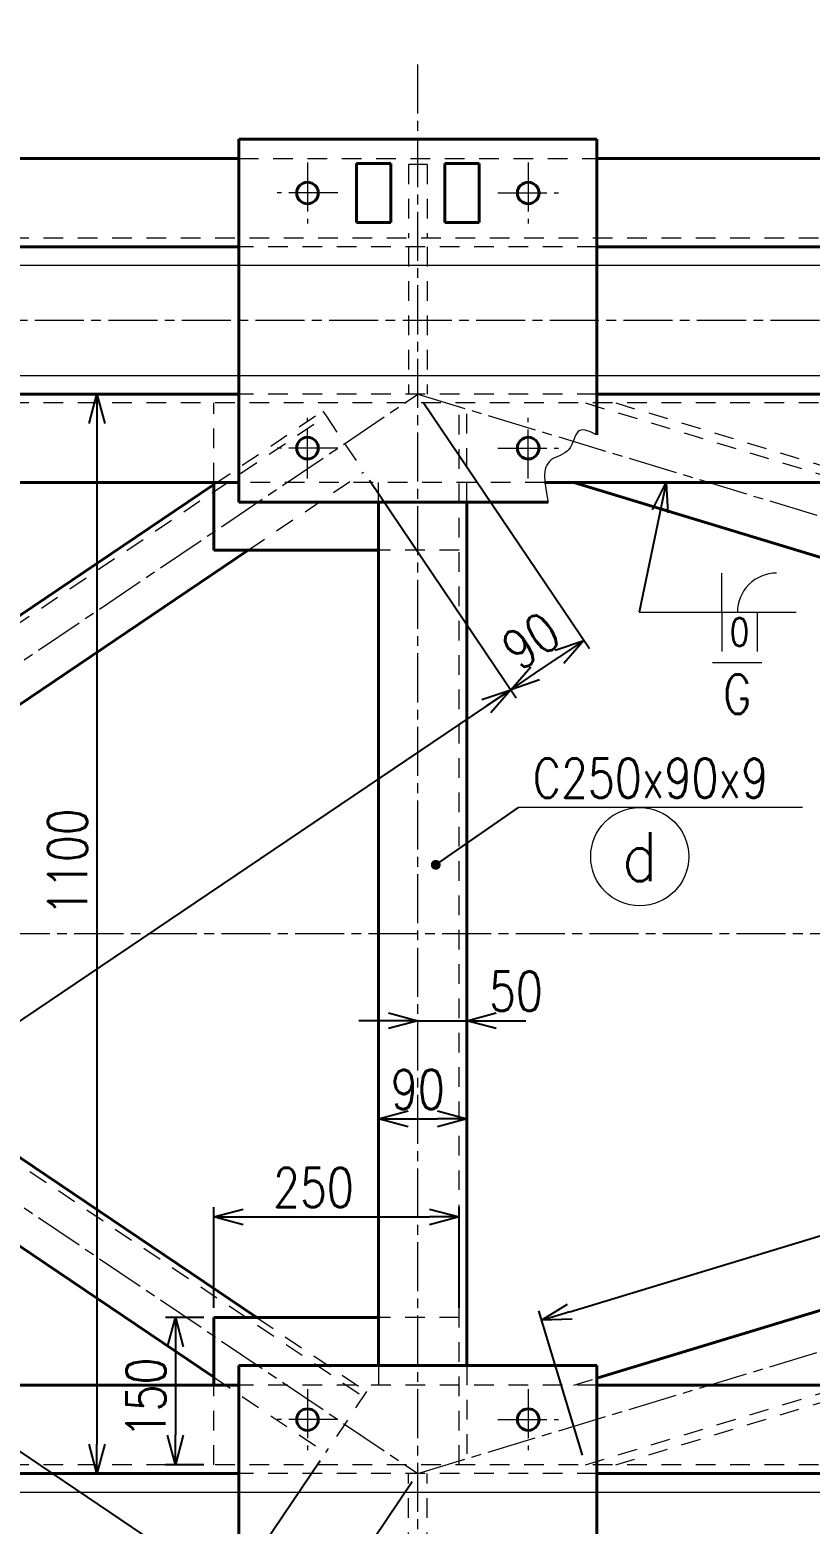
# Model space of a CAD drawing. Header units: millimetres. Extents: x 0 to 8410, y 0 to 5940.
# Drawn here: x 3870 to 4665, y 3056 to 4579 of the extents above; entities that cross this region are included whole.
import ezdxf
from ezdxf.enums import TextEntityAlignment as Align

# ---------------------------------------------------------------- set-up
doc = ezdxf.new("R2010")
doc.units = ezdxf.units.MM
doc.header["$LTSCALE"] = 10
doc.linetypes.add('GEN7A', pattern=[7.5, 5, -0.75, 1, -0.75])
doc.linetypes.add('HIDDEN2', pattern=[3.5, 2, -1.5])
doc.layers.get('0').update_dxf_attribs({"lineweight": 20})
doc.layers.get('DEFPOINTS').update_dxf_attribs({"color": 253})
for name, color, linetype, lineweight in [('2', 5, 'Continuous', 40), ('3A', 6, 'HIDDEN2', 20), ('4', 3, 'Continuous', 13), ('5', 3, 'Continuous', 13), ('6', 7, 'Continuous', 50), ('7A', 4, 'GEN7A', 13), ('8', 1, 'Continuous', 13)]:
    doc.layers.add(name, color=color, linetype=linetype, lineweight=lineweight)
doc.styles.get("Standard").update_dxf_attribs({"font": 'romans.shx', "width": 0.8, "bigfont": 'extfont2.shx'})
doc.dimstyles.new('GEN-ISO$0', dxfattribs={"dimscale": 10, "dimtxt": 4, "dimasz": 3, "dimexe": 1, "dimexo": 1, "dimgap": 1, "dimtad": 3, "dimrnd": 0.01, "dimdsep": 46, "dimtxsty": 'Standard', "dimblk": 'OPEN30', "dimcen": 0, "dimclrt": 7, "dimazin": 2, "dimtp": 0.1, "dimtm": 0.1, "dimtfac": 0.6, "dimtmove": 2, "dimatfit": 3, "dimldrblk": 'OPEN30', "dimfxl": 1, "dimarcsym": 0})
doc.dimstyles.new('GEN-ISO$7', dxfattribs={"dimscale": 10, "dimtxt": 4, "dimasz": 3, "dimexe": 1, "dimexo": 1, "dimgap": 1, "dimtad": 3, "dimrnd": 0.01, "dimdsep": 46, "dimtxsty": 'Standard', "dimblk": 'OPEN30', "dimcen": 0, "dimclrt": 7, "dimazin": 2, "dimtp": 0.1, "dimtm": 0.1, "dimtfac": 0.6, "dimtmove": 2, "dimatfit": 3, "dimldrblk": 'OPEN30', "dimfxl": 1, "dimarcsym": 0})

# ---------------------------------------------------------------- blocks, each defined once
blk = doc.blocks.new('_Open30')
at = {"color": 0, "linetype": 'ByBlock', "lineweight": -2}
for p, q in [((-1, 0.268), (0, 0)), ((0, 0), (-1, -0.268)), ((0, 0), (-1, 0))]:
    blk.add_line(p, q, dxfattribs=at)
blk = doc.blocks.new('_DotBlank')
at = {"color": 0, "linetype": 'ByBlock', "lineweight": -2}
blk.add_line((-0.5, 0), (-1, 0), dxfattribs=at)
blk.add_circle((0, 0), 0.5, dxfattribs=at)
blk = doc.blocks.new('*D26')
at = {"layer": '5', "color": 0, "lineweight": -2, "transparency": 16777216}
for p, q in [((3858, 4557.7), (3858, 4707.5)), ((5488, 4515.7), (5488, 4707.5)), ((3888, 4697.5), (5458, 4697.5))]:
    blk.add_line(p, q, dxfattribs=at)
at = {"layer": 'DEFPOINTS', "color": 0, "transparency": 16777216}
for p in [(5488, 4697.5), (3858, 4547.7), (5488, 4505.7)]:
    blk.add_point(p, dxfattribs=at)
at = {"layer": '5', "color": 0, "lineweight": -2, "transparency": 16777216, "xscale": 30, "yscale": 30, "zscale": 30, "rotation": 180}
blk.add_blockref('_Open30', (3858, 4697.5), dxfattribs=at)
at = {"layer": '5', "color": 0, "lineweight": -2, "transparency": 16777216, "xscale": 30, "yscale": 30, "zscale": 30}
blk.add_blockref('_DotBlank', (5488, 4697.5), dxfattribs=at)
blk = doc.blocks.new('*D67')
at = {"layer": '5', "color": 0, "lineweight": -2, "transparency": 16777216}
for p, q in [((3043, 4557.7), (3043, 4707.5)), ((5488, 4515.7), (5488, 4707.5)), ((3073, 4697.5), (5458, 4697.5))]:
    blk.add_line(p, q, dxfattribs=at)
at = {"layer": 'DEFPOINTS', "color": 0, "transparency": 16777216}
for p in [(5488, 4697.5), (3043, 4547.7), (5488, 4505.7)]:
    blk.add_point(p, dxfattribs=at)
at = {"layer": '5', "color": 0, "lineweight": -2, "transparency": 16777216, "xscale": 30, "yscale": 30, "zscale": 30, "rotation": 180}
blk.add_blockref('_Open30', (3043, 4697.5), dxfattribs=at)
at = {"layer": '5', "color": 0, "lineweight": -2, "transparency": 16777216, "xscale": 30, "yscale": 30, "zscale": 30}
blk.add_blockref('_DotBlank', (5488, 4697.5), dxfattribs=at)
blk = doc.blocks.new('*D68')
at = {"layer": '5', "color": 0, "lineweight": -2, "transparency": 16777216}
for p, q in [((2228, 4557.7), (2228, 4707.5)), ((5488, 4515.7), (5488, 4707.5)), ((2258, 4697.5), (5458, 4697.5))]:
    blk.add_line(p, q, dxfattribs=at)
at = {"layer": 'DEFPOINTS', "color": 0, "transparency": 16777216}
for p in [(5488, 4697.5), (2228, 4547.7), (5488, 4505.7)]:
    blk.add_point(p, dxfattribs=at)
at = {"layer": '5', "color": 0, "lineweight": -2, "transparency": 16777216, "xscale": 30, "yscale": 30, "zscale": 30, "rotation": 180}
blk.add_blockref('_Open30', (2228, 4697.5), dxfattribs=at)
at = {"layer": '5', "color": 0, "lineweight": -2, "transparency": 16777216, "xscale": 30, "yscale": 30, "zscale": 30}
blk.add_blockref('_DotBlank', (5488, 4697.5), dxfattribs=at)
blk = doc.blocks.new('*D69')
at = {"layer": '5', "color": 0, "lineweight": -2, "transparency": 16777216}
for p, q in [((1413, 4515.7), (1413, 4707.5)), ((5488, 4515.7), (5488, 4707.5)), ((1443, 4697.5), (5458, 4697.5))]:
    blk.add_line(p, q, dxfattribs=at)
at = {"layer": 'DEFPOINTS', "color": 0, "transparency": 16777216}
for p in [(5488, 4697.5), (1413, 4505.7), (5488, 4505.7)]:
    blk.add_point(p, dxfattribs=at)
at = {"layer": '5', "color": 0, "lineweight": -2, "transparency": 16777216, "xscale": 30, "yscale": 30, "zscale": 30, "rotation": 180}
blk.add_blockref('_Open30', (1413, 4697.5), dxfattribs=at)
at = {"layer": '5', "color": 0, "lineweight": -2, "transparency": 16777216, "xscale": 30, "yscale": 30, "zscale": 30}
blk.add_blockref('_DotBlank', (5488, 4697.5), dxfattribs=at)
blk = doc.blocks.new('*D71')
at = {"layer": '5', "color": 0, "lineweight": -2, "transparency": 16777216}
for p, q in [((963, 4457.9), (963, 4977.5)), ((993, 4967.5), (5948, 4967.5)), ((5978, 4457.9), (5978, 4977.5))]:
    blk.add_line(p, q, dxfattribs=at)
at = {"layer": 'DEFPOINTS', "color": 0, "transparency": 16777216}
for p in [(5978, 4967.5), (963, 4447.9), (5978, 4447.9)]:
    blk.add_point(p, dxfattribs=at)
at = {"layer": '5', "color": 0, "lineweight": -2, "transparency": 16777216, "xscale": 30, "yscale": 30, "zscale": 30, "rotation": 180}
blk.add_blockref('_Open30', (963, 4967.5), dxfattribs=at)
at = {"layer": '5', "color": 0, "lineweight": -2, "transparency": 16777216, "xscale": 30, "yscale": 30, "zscale": 30}
blk.add_blockref('_Open30', (5978, 4967.5), dxfattribs=at)
at = {"layer": '5', "color": 7, "transparency": 16777216, "insert": (3470.5, 4997.5), "char_height": 40, "attachment_point": 5}
blk.add_mtext('5015', dxfattribs=at)
blk = doc.blocks.new('*D73')
at = {"layer": '5', "color": 0, "lineweight": -2, "transparency": 16777216}
for p, q in [((963, 4457.9), (963, 5077.5)), ((6028, 3837.9), (6028, 5077.5)), ((993, 5067.5), (5998, 5067.5))]:
    blk.add_line(p, q, dxfattribs=at)
at = {"layer": 'DEFPOINTS', "color": 0, "transparency": 16777216}
for p in [(6028, 5067.5), (963, 4447.9), (6028, 3827.9)]:
    blk.add_point(p, dxfattribs=at)
at = {"layer": '5', "color": 0, "lineweight": -2, "transparency": 16777216, "xscale": 30, "yscale": 30, "zscale": 30, "rotation": 180}
blk.add_blockref('_Open30', (963, 5067.5), dxfattribs=at)
at = {"layer": '5', "color": 0, "lineweight": -2, "transparency": 16777216, "xscale": 30, "yscale": 30, "zscale": 30}
blk.add_blockref('_Open30', (6028, 5067.5), dxfattribs=at)
at = {"layer": '5', "color": 7, "transparency": 16777216, "insert": (3495.5, 5097.5), "char_height": 40, "attachment_point": 5}
blk.add_mtext('5065', dxfattribs=at)
blk = doc.blocks.new('*D108')
at = {"layer": '5', "color": 0, "lineweight": -2, "transparency": 16777216}
for p, q in [((5966.1, 3591.6), (5921.4, 3738.9)), ((4420.4, 3272.9), (5895.6, 3720.6)), ((4433.5, 3126.5), (4388.8, 3273.8))]:
    blk.add_line(p, q, dxfattribs=at)
at = {"layer": 'DEFPOINTS', "color": 0, "transparency": 16777216}
for p in [(5924.3, 3729.3), (5969, 3582), (4436.4, 3116.9)]:
    blk.add_point(p, dxfattribs=at)
at = {"layer": '5', "color": 0, "lineweight": -2, "transparency": 16777216, "xscale": 30, "yscale": 30, "zscale": 30}
for p, rotation in [((5924.3, 3729.3), 16.8803301655237), ((4391.7, 3264.2), 196.8803301655237)]:
    blk.add_blockref('_Open30', p, dxfattribs=dict(at, rotation=rotation))
at = {"layer": '5', "color": 7, "transparency": 16777216, "insert": (5146.3, 3535.5), "char_height": 40, "attachment_point": 5, "rotation": 16.8803}
blk.add_mtext('(1602)', dxfattribs=at)
blk = doc.blocks.new('*D112')
at = {"layer": '5', "color": 0, "lineweight": -2, "transparency": 16777216}
for p, q in [((3477.8, 3585.3), (3380.8, 3441.5)), ((3411.2, 3433), (4049.5, 3002.3)), ((4165.8, 3121), (4068.8, 2977.2))]:
    blk.add_line(p, q, dxfattribs=at)
at = {"layer": 'DEFPOINTS', "color": 0, "transparency": 16777216}
for p in [(3483.4, 3593.5), (4171.4, 3129.3), (4074.4, 2985.5)]:
    blk.add_point(p, dxfattribs=at)
at = {"layer": '5', "color": 0, "lineweight": -2, "transparency": 16777216, "xscale": 30, "yscale": 30, "zscale": 30}
for p, rotation in [((3386.4, 3449.8), 145.9866875000882), ((4074.4, 2985.5), 325.9866875000882)]:
    blk.add_blockref('_Open30', p, dxfattribs=dict(at, rotation=rotation))
at = {"layer": '5', "color": 7, "transparency": 16777216, "insert": (3747.1, 3242.5), "char_height": 40, "attachment_point": 5, "rotation": 325.9867}
blk.add_mtext('830', dxfattribs=at)
blk = doc.blocks.new('*D113')
at = {"layer": '5', "color": 0, "lineweight": -2, "transparency": 16777216}
for p, q in [((4165.8, 3121), (4068.8, 2977.2)), ((4259.9, 3099.6), (4143.4, 2926.9)), ((4099.2, 2968.7), (4124.1, 2952))]:
    blk.add_line(p, q, dxfattribs=at)
at = {"layer": 'DEFPOINTS', "color": 0, "transparency": 16777216}
for p in [(4171.4, 3129.3), (4265.5, 3107.9), (4149, 2935.2)]:
    blk.add_point(p, dxfattribs=at)
at = {"layer": '5', "color": 0, "lineweight": -2, "transparency": 16777216, "xscale": 30, "yscale": 30, "zscale": 30}
for p, rotation in [((4074.4, 2985.5), 145.9866875000882), ((4149, 2935.2), 325.9866875000882)]:
    blk.add_blockref('_Open30', p, dxfattribs=dict(at, rotation=rotation))
at = {"layer": '5', "color": 7, "transparency": 16777216, "insert": (4128.4, 2985.2), "char_height": 40, "attachment_point": 5, "rotation": 325.9867}
blk.add_mtext('90', dxfattribs=at)
blk = doc.blocks.new('*D116')
at = {"layer": '5', "color": 0, "lineweight": -2, "transparency": 16777216}
for p, q in [((4216.1, 4120.3), (4365.8, 3898.4)), ((2934.5, 2944.5), (4335.4, 3889.9)), ((2765.5, 3141.4), (2915.2, 2919.5))]:
    blk.add_line(p, q, dxfattribs=at)
at = {"layer": 'DEFPOINTS', "color": 0, "transparency": 16777216}
for p in [(4210.5, 4128.6), (4360.2, 3906.7), (2759.9, 3149.6)]:
    blk.add_point(p, dxfattribs=at)
at = {"layer": '5', "color": 0, "lineweight": -2, "transparency": 16777216, "xscale": 30, "yscale": 30, "zscale": 30}
for p, rotation in [((4360.2, 3906.7), 34.01331249991143), ((2909.7, 2927.8), 214.0133124999115)]:
    blk.add_blockref('_Open30', p, dxfattribs=dict(at, rotation=rotation))
at = {"layer": '5', "color": 7, "transparency": 16777216, "insert": (3579.5, 3416), "char_height": 40, "attachment_point": 5, "rotation": 34.0133}
blk.add_mtext('1750', dxfattribs=at)
blk = doc.blocks.new('*D117')
at = {"layer": '5', "color": 0, "lineweight": -2, "transparency": 16777216}
for p, q in [((4271.1, 4199.6), (4440.4, 3948.7)), ((4216.1, 4120.3), (4365.8, 3898.4)), ((4385.1, 3923.5), (4410, 3940.3))]:
    blk.add_line(p, q, dxfattribs=at)
at = {"layer": 'DEFPOINTS', "color": 0, "transparency": 16777216}
for p in [(4265.5, 4207.9), (4210.5, 4128.6), (4434.8, 3957)]:
    blk.add_point(p, dxfattribs=at)
at = {"layer": '5', "color": 0, "lineweight": -2, "transparency": 16777216, "xscale": 30, "yscale": 30, "zscale": 30}
for p, rotation in [((4434.8, 3957), 34.01331249991143), ((4360.2, 3906.7), 214.0133124999115)]:
    blk.add_blockref('_Open30', p, dxfattribs=dict(at, rotation=rotation))
at = {"layer": '5', "color": 7, "transparency": 16777216, "insert": (4380.8, 3956.7), "char_height": 40, "attachment_point": 5, "rotation": 34.0133}
blk.add_mtext('90', dxfattribs=at)
blk = doc.blocks.new('*D118')
at = {"layer": '5', "color": 0, "lineweight": -2, "transparency": 16777216}
for p, q in [((4057.5, 3276.9), (4057.5, 3379.4)), ((4087.5, 3369.4), (4277.5, 3369.4)), ((4307.5, 3276.9), (4307.5, 3379.4))]:
    blk.add_line(p, q, dxfattribs=at)
at = {"layer": 'DEFPOINTS', "color": 0, "transparency": 16777216}
for p in [(4307.5, 3369.4), (4057.5, 3266.9), (4307.5, 3266.9)]:
    blk.add_point(p, dxfattribs=at)
at = {"layer": '5', "color": 0, "lineweight": -2, "transparency": 16777216, "xscale": 30, "yscale": 30, "zscale": 30, "rotation": 180}
blk.add_blockref('_Open30', (4057.5, 3369.4), dxfattribs=at)
at = {"layer": '5', "color": 0, "lineweight": -2, "transparency": 16777216, "xscale": 30, "yscale": 30, "zscale": 30}
blk.add_blockref('_Open30', (4307.5, 3369.4), dxfattribs=at)
at = {"layer": '5', "color": 7, "transparency": 16777216, "insert": (4159.1, 3399.4), "char_height": 40, "attachment_point": 5}
blk.add_mtext('250', dxfattribs=at)
blk = doc.blocks.new('*D119')
at = {"layer": '5', "color": 0, "lineweight": -2, "transparency": 16777216}
for p, q in [((4047.5, 3266.9), (4008.4, 3266.9)), ((4018.4, 3236.9), (4018.4, 3146.9)), ((4047.5, 3116.9), (4008.4, 3116.9))]:
    blk.add_line(p, q, dxfattribs=at)
at = {"layer": 'DEFPOINTS', "color": 0, "transparency": 16777216}
for p in [(4057.5, 3266.9), (4018.4, 3116.9), (4057.5, 3116.9)]:
    blk.add_point(p, dxfattribs=at)
at = {"layer": '5', "color": 0, "lineweight": -2, "transparency": 16777216, "xscale": 30, "yscale": 30, "zscale": 30}
for p, rotation in [((4018.4, 3266.9), 90), ((4018.4, 3116.9), 270)]:
    blk.add_blockref('_Open30', p, dxfattribs=dict(at, rotation=rotation))
at = {"layer": '5', "color": 7, "transparency": 16777216, "insert": (3988.4, 3185), "char_height": 40, "attachment_point": 5, "rotation": 90}
blk.add_mtext('150', dxfattribs=at)
blk = doc.blocks.new('*D137')
at = {"layer": '5', "color": 0, "lineweight": -2, "transparency": 16777216}
blk.add_line((4255.5, 3469.4), (4285.5, 3469.4), dxfattribs=at)
at = {"layer": 'DEFPOINTS', "color": 0, "transparency": 16777216}
for p in [(4225.5, 3657.9), (4315.5, 3657.9), (4315.5, 3469.4)]:
    blk.add_point(p, dxfattribs=at)
at = {"layer": '5', "color": 0, "lineweight": -2, "transparency": 16777216, "xscale": 30, "yscale": 30, "zscale": 30, "rotation": 180}
blk.add_blockref('_Open30', (4225.5, 3469.4), dxfattribs=at)
at = {"layer": '5', "color": 0, "lineweight": -2, "transparency": 16777216, "xscale": 30, "yscale": 30, "zscale": 30}
blk.add_blockref('_Open30', (4315.5, 3469.4), dxfattribs=at)
at = {"layer": '5', "color": 7, "transparency": 16777216, "insert": (4265.5, 3499.4), "char_height": 40, "attachment_point": 5}
blk.add_mtext('90', dxfattribs=at)
blk = doc.blocks.new('*D138')
at = {"layer": '5', "color": 0, "lineweight": -2, "transparency": 16777216}
for p, q in [((4235.5, 3569.4), (4205.5, 3569.4)), ((4265.5, 3569.4), (4315.5, 3569.4)), ((4345.5, 3569.4), (4375.5, 3569.4))]:
    blk.add_line(p, q, dxfattribs=at)
at = {"layer": 'DEFPOINTS', "color": 0, "transparency": 16777216}
for p in [(4265.5, 3657.9), (4315.5, 3657.9), (4315.5, 3569.4)]:
    blk.add_point(p, dxfattribs=at)
at = {"layer": '5', "color": 0, "lineweight": -2, "transparency": 16777216, "xscale": 30, "yscale": 30, "zscale": 30}
blk.add_blockref('_Open30', (4265.5, 3569.4), dxfattribs=at)
at = {"layer": '5', "color": 0, "lineweight": -2, "transparency": 16777216, "xscale": 30, "yscale": 30, "zscale": 30, "rotation": 180}
blk.add_blockref('_Open30', (4315.5, 3569.4), dxfattribs=at)
at = {"layer": '5', "color": 7, "transparency": 16777216, "insert": (4365.5, 3599.4), "char_height": 40, "attachment_point": 5}
blk.add_mtext('50', dxfattribs=at)
blk = doc.blocks.new('GENBALLOON1')
blk.add_circle((0, 0), 5)
blk.add_attdef('REF_NO', text='', height=3.5).set_placement((0, 0), align=Align.MIDDLE)
at = {"flags": 1}
blk.add_attdef('GEN_PARENT', text='', height=2.5, dxfattribs=at).set_placement((0, 0), align=Align.MIDDLE)
at = {"color": 7, "flags": 1}
for tag, p in [('5GENINF', (6.43, 0.96)), ('6GENINF', (6.43, 0.63)), ('7GENINF', (6.43, 0.3)), ('8GENINF', (6.43, -0.04)), ('9GENINF', (6.43, -0.37)), ('10GENINF', (6.43, -0.7)), ('11GENINF', (6.43, -1)), ('12GENINF', (6.43, -1.34)), ('13GENINF', (6.43, -1.67)), ('3GENINF', (6.43, -2.34)), ('4GENINF', (6.43, -2.67)), ('14GENINF', (6.43, -2)), ('15GENINF', (6.43, -3)), ('20GENINF', (6.43, -4.7)), ('16GENINF', (6.43, -3.34)), ('17GENINF', (6.43, -3.7)), ('18GENINF', (6.43, -4.04)), ('19GENINF', (6.43, -4.37)), ('21GENINF', (6.43, -5.04)), ('22GENINF', (6.43, -5.37))]:
    blk.add_attdef(tag, p, '', height=0.2, dxfattribs=at)
blk = doc.blocks.new('*D41')
at = {"layer": '5', "color": 0, "lineweight": -2, "transparency": 16777216}
blk.add_line((3938.4, 4177.9), (3938.4, 3137.9), dxfattribs=at)
at = {"layer": 'DEFPOINTS', "color": 0, "transparency": 16777216}
for p in [(4083, 4207.9), (3938.4, 3107.9), (4083, 3107.9)]:
    blk.add_point(p, dxfattribs=at)
at = {"layer": '5', "color": 0, "lineweight": -2, "transparency": 16777216, "xscale": 30, "yscale": 30, "zscale": 30}
for p, rotation in [((3938.4, 4207.9), 90), ((3938.4, 3107.9), 270)]:
    blk.add_blockref('_Open30', p, dxfattribs=dict(at, rotation=rotation))
at = {"layer": '5', "color": 7, "transparency": 16777216, "insert": (3908.4, 3731), "char_height": 40, "attachment_point": 5, "rotation": 90}
blk.add_mtext('1100', dxfattribs=at)

msp = doc.modelspace()

# ---------------------------------------------------------------- linework, layer by layer
at = {"layer": '2'}
for p, q in [((4083.0324, 4467.9217), (4083.0324, 4097.9217)), ((4448.0324, 4467.9217), (4083.0324, 4467.9217)), ((4448.0324, 4467.9217), (4448.0324, 4166.3189)), ((4083.0324, 4447.9217), (3633.0324, 4447.9217)), ((4898.0324, 4447.9217), (4448.0324, 4447.9217)), ((4238.0324, 4442.9217), (4203.0324, 4442.9217)), ((4203.0324, 4442.9217), (4203.0324, 4382.9217)), ((4238.0324, 4442.9217), (4238.0324, 4382.9217)), ((4293.0324, 4442.9217), (4328.0324, 4442.9217)), ((4293.0324, 4442.9217), (4293.0324, 4382.9217)), ((4328.0324, 4442.9217), (4328.0324, 4382.9217)), ((4238.0324, 4382.9217), (4203.0324, 4382.9217)), ((4293.0324, 4382.9217), (4328.0324, 4382.9217)), ((4083.0324, 4357.9217), (3633.0324, 4357.9217)), ((4898.0324, 4357.9217), (4448.0324, 4357.9217)), ((4083.0324, 4207.9217), (3633.0324, 4207.9217)), ((4898.0324, 4207.9217), (4448.0324, 4207.9217)), ((3527.2072, 3757.9217), (4057.5324, 4115.8099)), ((4083.0324, 4117.9217), (3633.0324, 4117.9217)), ((4057.5324, 4048.9217), (4057.5324, 4117.9217)), ((4898.0324, 4117.9217), (4395.0448, 4117.9217)), ((4424.3698, 4117.9217), (5758.0324, 3713.2241)), ((4398.5084, 4097.9217), (4083.0324, 4097.9217)), ((4225.5324, 3217.9217), (4225.5324, 4097.9217)), ((4315.5324, 3217.9217), (4315.5324, 4097.9217)), ((3600.5324, 3716.9244), (4092.492, 4048.9217)), ((4225.5324, 4048.9217), (4057.5324, 4048.9217)), ((3600.5324, 3604.951), (4101.4303, 3266.9217)), ((4448.0324, 3205.1021), (5758.0324, 3602.6193)), ((3536.1456, 3557.9217), (4057.5324, 3206.0655)), ((4225.5324, 3266.9217), (4057.5324, 3266.9217)), ((4057.5324, 3197.9217), (4057.5324, 3266.9217)), ((4083.0324, 2847.9217), (4083.0324, 3217.9217)), ((4448.0324, 3217.9217), (4083.0324, 3217.9217)), ((4448.0324, 2847.9217), (4448.0324, 3217.9217)), ((4083.0324, 3197.9217), (3633.0324, 3197.9217)), ((4898.0324, 3197.9217), (4448.0324, 3197.9217)), ((4083.0324, 3107.9217), (3633.0324, 3107.9217)), ((4898.0324, 3107.9217), (4448.0324, 3107.9217))]:
    msp.add_line(p, q, dxfattribs=at)
for centre in [(4153.0324, 4412.9217), (4378.0324, 4412.9217), (4153.0324, 4152.9217), (4378.0324, 4152.9217), (4153.0324, 3162.9217), (4378.0324, 3162.9217)]:
    msp.add_circle(centre, 11, dxfattribs=at)
at = {"layer": '3A'}
for p, q in [((4083.0324, 4447.9217), (4448.0324, 4447.9217)), ((4256.0324, 4441.9217), (4256.0324, 4366.9217)), ((4275.0324, 4441.9217), (4256.0324, 4441.9217)), ((4275.0324, 4441.9217), (4275.0324, 4366.9217)), ((5969.0324, 4366.9217), (972.0324, 4366.9217)), ((4448.0324, 4357.9217), (4083.0324, 4357.9217)), ((4256.0324, 4357.9217), (4256.0324, 4207.9217)), ((4275.0324, 4357.9217), (4275.0324, 4207.9217)), ((4448.0324, 4207.9217), (4083.0324, 4207.9217)), ((5969.0324, 4198.9217), (972.0324, 4198.9217)), ((4057.5324, 4117.9217), (4057.5324, 4198.9217)), ((4057.5324, 4115.8099), (4168.5553, 4190.7333)), ((4168.5553, 4190.7333), (4171.9116, 4185.7598)), ((4307.5324, 3116.9217), (4307.5324, 4198.9217)), ((4315.5324, 4097.9217), (4315.5324, 4198.9217)), ((4436.3889, 4198.9217), (5969.0324, 3733.8436)), ((4467.3834, 4198.9217), (4734.3152, 4117.9217)), ((2721.3233, 3206.8352), (4171.9116, 4185.7598)), ((4171.9116, 4185.7598), (4210.5092, 4128.5652)), ((4092.492, 4048.9217), (4210.5092, 4128.5652)), ((4395.0448, 4117.9217), (4083.0324, 4117.9217)), ((4225.5324, 4097.9217), (4225.5324, 4117.9217)), ((4307.5324, 4048.9217), (4225.5324, 4048.9217)), ((3521.9565, 3650.7392), (4209.9498, 3186.4492)), ((4436.3889, 3116.9217), (5969.0324, 3581.9997)), ((4101.4303, 3266.9217), (4213.3061, 3191.4227)), ((4307.5324, 3266.9217), (4225.5324, 3266.9217)), ((4225.5324, 3217.9217), (4225.5324, 3197.9217)), ((4315.5324, 3217.9217), (4315.5324, 3116.9217)), ((4057.5324, 3206.0655), (4171.3522, 3129.2546)), ((4057.5324, 3116.9217), (4057.5324, 3197.9217)), ((4448.0324, 3197.9217), (4083.0324, 3197.9217)), ((4424.3698, 3197.9217), (4448.0324, 3205.1021)), ((4467.3834, 3116.9217), (4734.3152, 3197.9217)), ((4213.3061, 3191.4227), (4171.3522, 3129.2546)), ((5969.0324, 3116.9217), (972.0324, 3116.9217)), ((4448.0324, 3107.9217), (4083.0324, 3107.9217)), ((4256.0324, 2957.9217), (4256.0324, 3107.9217)), ((4275.0324, 2957.9217), (4275.0324, 3107.9217))]:
    msp.add_line(p, q, dxfattribs=at)
at = {"layer": '4'}
for p, q in [((4491.2513, 3985.585), (4651.2513, 3985.585)), ((4565.9947, 3934.4399), (4615.9947, 3934.4399))]:
    msp.add_line(p, q, dxfattribs=at)
at = {"layer": '4', "ltscale": 5}
msp.add_line((4657.7141, 3786.5815), (4368.2127, 3786.5815), dxfattribs=at)
at = {"layer": '4'}
msp.add_spline([(4448.0324, 4166.3189), (4430.3027, 4170.7187), (4419.5416, 4151.6531), (4401.4433, 4140.8983), (4398.5084, 4097.9217)], degree=3, dxfattribs=at)
at = {"layer": '5'}
for p, q in [((5413.0324, 4338.9217), (3525.5324, 4338.9217)), ((3525.5324, 4226.9217), (5413.0324, 4226.9217)), ((3525.5324, 3088.9217), (5413.0324, 3088.9217))]:
    msp.add_line(p, q, dxfattribs=at)
at = {"layer": '7A'}
for p, q in [((4265.5324, 2768.832), (4265.5324, 4547.7253)), ((4153.0324, 4443.9217), (4153.0324, 4381.9217)), ((4378.0324, 4443.9217), (4378.0324, 4381.9217)), ((4184.0324, 4412.9217), (4122.0324, 4412.9217)), ((4347.0324, 4412.9217), (4409.0324, 4412.9217)), ((6025.0623, 4282.9217), (913.3786, 4282.9217)), ((2635.5324, 3107.9217), (4265.5324, 4207.9217)), ((2635.5324, 4207.9217), (4265.5324, 3107.9217)), ((4265.5324, 4207.9217), (6078.0324, 3657.9217)), ((4153.0324, 4121.9217), (4153.0324, 4183.9217)), ((4378.0324, 4121.9217), (4378.0324, 4183.9217)), ((4184.0324, 4152.9217), (4122.0324, 4152.9217)), ((4347.0324, 4152.9217), (4409.0324, 4152.9217)), ((6140.3626, 3657.9217), (853.1091, 3657.9217)), ((4265.5324, 3107.9217), (6078.0324, 3657.9217)), ((4153.0324, 3193.9217), (4153.0324, 3131.9217)), ((4378.0324, 3193.9217), (4378.0324, 3131.9217)), ((4184.0324, 3162.9217), (4122.0324, 3162.9217)), ((4347.0324, 3162.9217), (4409.0324, 3162.9217))]:
    msp.add_line(p, q, dxfattribs=at)
at = {"layer": '8'}
for p, q in [((4575.2513, 3985.585), (4575.2514, 4025.585)), ((4575.2513, 3985.585), (4575.2513, 3945.585)), ((4611.2513, 3985.585), (4611.2513, 3945.585))]:
    msp.add_line(p, q, dxfattribs=at)
msp.add_arc((4631.2513, 3985.5848), 40, 89.99973, 179.99976, dxfattribs=at)

# ---------------------------------------------------------------- block references
at = {"layer": '5'}
ref = msp.add_blockref('GENBALLOON1', (4491.7094, 3736.5815), dxfattribs=dict(at, xscale=10, yscale=10, zscale=10))
ref.add_attrib('REF_NO', 'd', dxfattribs={"color": 7, "height": 50, "width": 0.9}).set_placement((4491.7094, 3736.5815), align=Align.MIDDLE_CENTER)

# ---------------------------------------------------------------- texts
at = {"layer": '6', "width": 0.85}
msp.add_text('0', height=28, dxfattribs=at).set_placement((4593.2513, 3965.585), align=Align.MIDDLE_CENTER)
at = {"layer": '6', "ltscale": 5, "width": 0.8}
msp.add_text('G', height=40, dxfattribs=at).set_placement((4590.9947, 3902.1205), align=Align.MIDDLE)
msp.add_text('C250x90x9', height=40, dxfattribs=at).set_placement((4382.6381, 3796.5815))

# ---------------------------------------------------------------- dimensions: what is measured, and where the dimension line sits
at = {"layer": '5'}
for base, p2, picture, middle in [((6028.0324, 5067.5402), (6028.0324, 3827.9217), '*D73', (3495.5324, 5097.5402)), ((5978.0324, 4967.5402), (5978.0324, 4447.9217), '*D71', (3470.5324, 4997.5402))]:
    dim = msp.add_linear_dim(base=base, p1=(963.0324, 4447.9217), p2=p2, dimstyle='GEN-ISO$0', override={"dimscale": 10, "dimtmove": 1}, dxfattribs=at)
    dim.commit()
    dim.dimension.update_dxf_attribs({"geometry": picture, "text_midpoint": middle})
for p1, picture, middle in [((1413.0324, 4505.7456), '*D69', (1538.5888, 4697.5402)), ((2228.0324, 4547.7253), '*D68', (2349.851, 4697.5402)), ((3043.0324, 4547.7253), '*D67', (3170.3051, 4697.5402)), ((3858.0324, 4547.7253), '*D26', (3971.9698, 4697.5402))]:
    dim = msp.add_linear_dim(base=(5488.0324, 4697.5402), p1=p1, p2=(5488.0324, 4505.7456), text=' ', dimstyle='GEN-ISO$0', override={"dimscale": 10, "dimblk1": 'Open30', "dimblk2": 'DotBlank', "dimsah": 1, "dimtmove": 1}, dxfattribs=at)
    dim.commit()
    dim.dimension.update_dxf_attribs({"geometry": picture, "text_midpoint": middle, "dimtype": 160})
for base, p1, p2, angle, override, picture, middle in [((3938.3557, 3107.9217), (4083.0324, 4207.9217), (4083.0324, 3107.9217), 90, {"dimscale": 10, "dimse1": 1, "dimse2": 1, "dimtmove": 1}, '*D41', (3938.3557, 3731.0035)), ((4360.2416, 3906.6891), (2759.9209, 3149.6406), (4210.5092, 4128.5652), 34.0133125, {"dimscale": 10, "dimtmove": 1}, '*D116', (3596.3043, 3391.1486)), ((4018.3557, 3116.9217), (4057.5324, 3266.9217), (4057.5324, 3116.9217), 90, {"dimscale": 10, "dimtmove": 1}, '*D119', (4018.3557, 3184.9515))]:
    dim = msp.add_linear_dim(base=base, p1=p1, p2=p2, angle=angle, dimstyle='GEN-ISO$0', override=override, dxfattribs=at)
    dim.commit()
    dim.dimension.update_dxf_attribs({"geometry": picture, "text_midpoint": middle, "dimtype": 160})
for base, p1, p2, angle, picture, middle in [((4434.8433, 3957.0338), (4210.5092, 4128.5652), (4265.5324, 4207.9217), 34.0133125, '*D117', (4380.7608, 3956.7287)), ((4074.3603, 2985.5302), (3483.3589, 3593.5446), (4171.3522, 3129.2546), 325.9866875, '*D112', (3747.1452, 3242.5424)), ((4148.962, 2935.1855), (4171.3522, 3129.2546), (4265.5324, 3107.9217), 325.9866875, '*D113', (4128.4427, 2985.2251))]:
    dim = msp.add_linear_dim(base=base, p1=p1, p2=p2, angle=angle, dimstyle='GEN-ISO$0', override={"dimscale": 10, "dimtmove": 1}, dxfattribs=at)
    dim.commit()
    dim.dimension.update_dxf_attribs({"geometry": picture, "text_midpoint": middle})
dim = msp.add_linear_dim(base=(5924.3305, 3729.3127), p1=(4436.3889, 3116.9217), p2=(5969.0324, 3581.9997), angle=16.8803302, text='(<>)', dimstyle='GEN-ISO$0', override={"dimdec": 0, "dimtmove": 1}, dxfattribs=at)
dim.commit()
dim.dimension.update_dxf_attribs({"geometry": '*D108', "text_midpoint": (5146.2555, 3535.5059)})
for base, p1, p2, override, picture, middle in [((4315.5324, 3569.3847), (4265.5324, 3657.9217), (4315.5324, 3657.9217), {"dimscale": 10, "dimse1": 1, "dimse2": 1, "dimtmove": 1}, '*D138', (4365.5324, 3569.3847)), ((4315.5324, 3469.3847), (4225.5324, 3657.9217), (4315.5324, 3657.9217), {"dimscale": 10, "dimse1": 1, "dimse2": 1, "dimtmove": 1}, '*D137', (4265.5324, 3469.3847)), ((4307.5324, 3369.3847), (4057.5324, 3266.9217), (4307.5324, 3266.9217), {"dimscale": 10, "dimtmove": 1}, '*D118', (4159.0524, 3369.3847))]:
    dim = msp.add_linear_dim(base=base, p1=p1, p2=p2, dimstyle='GEN-ISO$0', override=override, dxfattribs=at)
    dim.commit()
    dim.dimension.update_dxf_attribs({"geometry": picture, "text_midpoint": middle, "dimtype": 160})

# ---------------------------------------------------------------- leaders
for points, override in [([(4518.7227, 4117.9217), (4491.2513, 3985.585)], {"dimgap": 1, "dimtad": 0}), ([(4283.7709, 3728.2473), (4368.2127, 3786.5815)], {"dimasz": 4, "dimtad": 0, "dimldrblk": 'DotSmall'})]:
    msp.add_leader(points, dimstyle='GEN-ISO$7', override=override, dxfattribs=at)

doc.saveas('drawing.dxf')
